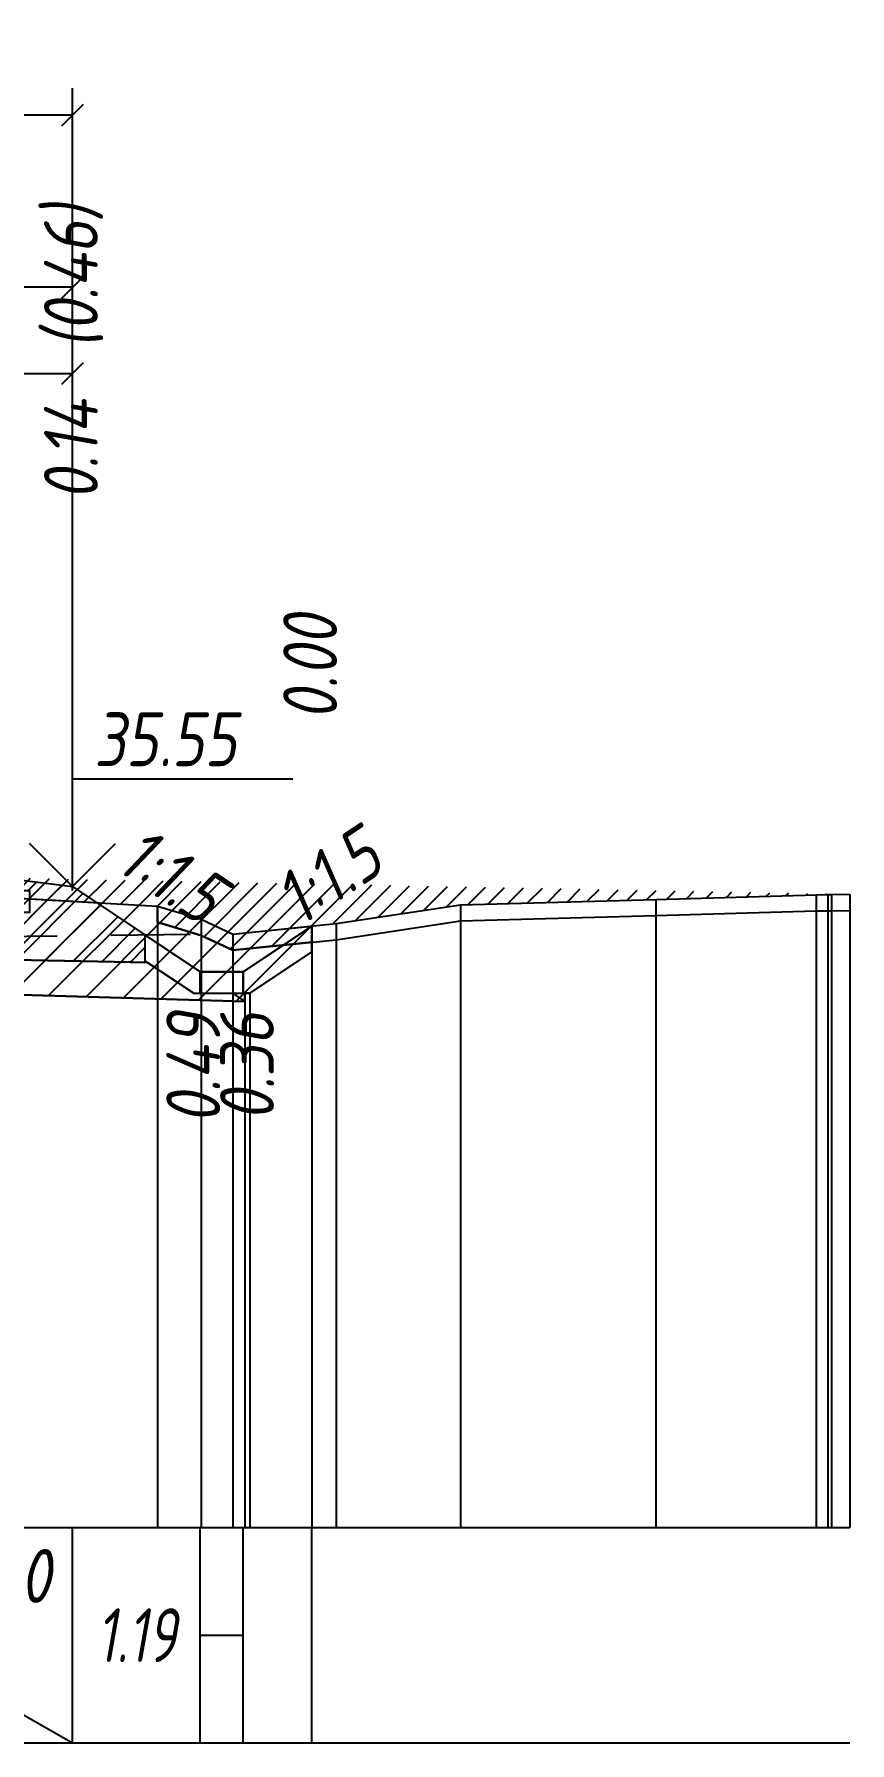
# Model space of a CAD drawing. Extents: x -717 to 1451, y -133302 to 233.
# Drawn here: x 267.1 to 305, y -110797 to -110717.6 of the extents above; entities that cross this region are included whole.
import ezdxf
from ezdxf.enums import TextEntityAlignment as Align

# ---------------------------------------------------------------- set-up
doc = ezdxf.new("R2010")
doc.units = 0
doc.linetypes.add('штриховая', pattern=[0.75, 0.5, -0.25])
for name, color, linetype in [('Интерполированный поперечник', 2, 'Continuous'), ('Код_514', 1, 'Continuous'), ('Контур_0', 7, 'Continuous'), ('Контур_2660', 7, 'Continuous'), ('Контур_2665', 7, 'Continuous'), ('Контур_508', 7, 'Continuous'), ('Контур_512', 7, 'Continuous'), ('Контур_513', 7, 'Continuous'), ('Красный поперечник', 1, 'Continuous'), ('Объём_2650', 7, 'Continuous'), ('Объём_2660', 7, 'Continuous'), ('Объём_2661', 7, 'Continuous'), ('Объём_2662', 7, 'Continuous'), ('Объём_2663', 7, 'Continuous'), ('Объём_2664', 7, 'Continuous'), ('Объём_2665', 7, 'Continuous'), ('Объём_2666', 7, 'Continuous'), ('Объём_2667', 7, 'Continuous'), ('Объём_2668', 7, 'Continuous'), ('Объём_2669', 7, 'Continuous'), ('Объём_2675', 7, 'Continuous'), ('Откосы', 7, 'Continuous'), ('Отметки покрытия', 7, 'Continuous'), ('Рабочие отметки', 7, 'Continuous'), ('Рабочие отметки доп.', 7, 'Continuous'), ('Таблица', 7, 'Continuous'), ('Уклоны проезжей части', 7, 'Continuous'), ('Черный поперечник', 3, 'Continuous')]:
    doc.layers.add(name, color=color, linetype=linetype)
for name, color, linetype, true_color in [('Контур_2540', 2, 'Continuous', 0xffff00), ('Контур_2562', 3, 'Continuous', 0x00ff00), ('Контур_2570', 7, 'Continuous', 0x80ff00), ('Контур_2583', 3, 'Continuous', 0x00ff00), ('Контур_2584', 3, 'Continuous', 0x00ff00), ('Контур_2736', 4, 'Continuous', 0x00ffff), ('Контур_2737', 4, 'Continuous', 0x00ffff), ('Контур_2738', 4, 'Continuous', 0x00ffff), ('Контур_2739', 4, 'Continuous', 0x00ffff), ('Контур_2741', 4, 'Continuous', 0x00ffff), ('Контур_2742', 4, 'Continuous', 0x00ffff), ('Контур_2743', 4, 'Continuous', 0x00ffff), ('Контур_2744', 7, 'Continuous', 0xa4ffff), ('Контур_2745', 7, 'Continuous', 0xa4ffff), ('Контур_2747', 4, 'Continuous', 0x00ffff), ('Контур_2748', 4, 'Continuous', 0x00ffff), ('Контур_2749', 4, 'Continuous', 0x00ffff), ('Контур_2750', 4, 'Continuous', 0x00ffff), ('Контур_2751', 4, 'Continuous', 0x00ffff), ('Контур_2752', 4, 'Continuous', 0x00ffff), ('Контур_402', 7, 'Continuous', 0xff6464), ('Контур_703', 4, 'Continuous', 0x00ffff), ('Контур_705', 4, 'Continuous', 0x00ffff), ('Контур_707', 4, 'Continuous', 0x00ffff), ('Контур_720', 131, 'Continuous', 0xaaffff), ('Объём_2540', 2, 'Continuous', 0xffff00), ('Объём_2562', 3, 'Continuous', 0x00ff00), ('Объём_2563', 7, 'Continuous', 0xff8000), ('Объём_2570', 7, 'Continuous', 0x80ff00), ('Объём_2583', 3, 'Continuous', 0x00ff00), ('Объём_2584', 3, 'Continuous', 0x00ff00), ('Объём_2594', 3, 'Continuous', 0x00ff00), ('Объём_2598', 3, 'Continuous', 0x00ff00), ('Объём_2600', 7, 'Continuous', 0x808000), ('Объём_2746', 2, 'Continuous', 0xffff00)]:
    doc.layers.add(name, color=color, linetype=linetype, true_color=true_color)
doc.styles.get("Standard").update_dxf_attribs({"font": 'txt', "height": 2.5})
doc.styles.add('М', font='romand.shx', dxfattribs={"width": 0.8, "oblique": 10, "height": 2.5})
doc.dimstyles.new('ISO-25', dxfattribs={"dimtxt": 2.5, "dimasz": 2.5, "dimexe": 1.25, "dimexo": 0.625, "dimtad": 1, "dimtxsty": 'Standard', "dimcen": 2.5, "dimadec": 0, "dimazin": 0, "dimtfac": 1, "dimtmove": 0, "dimatfit": 3, "dimfxl": 1, "dimarcsym": 0})

# ---------------------------------------------------------------- blocks, each defined once
blk = doc.blocks.new('_Oblique')
at = {"color": 0, "linetype": 'ByBlock', "lineweight": -2}
blk.add_line((-0.5, -0.5), (0.5, 0.5), dxfattribs=at)
blk = doc.blocks.new('*D3599')
at = {"color": 0, "lineweight": -2, "transparency": 16777216}
for p, q in [((251.41, -110756.722), (251.41, -110732.153)), ((268.91, -110756.672), (268.91, -110732.153)), ((251.41, -110733.403), (268.91, -110733.403))]:
    blk.add_line(p, q, dxfattribs=at)
at = {"layer": 'Defpoints', "color": 0, "transparency": 16777216}
for p in [(268.91, -110733.403), (251.41, -110757.347), (268.91, -110757.297)]:
    blk.add_point(p, dxfattribs=at)
at = {"color": 0, "lineweight": -2, "transparency": 16777216, "rotation": 180}
blk.add_blockref('_Oblique', (251.41, -110733.403), dxfattribs=at)
at = {"color": 0, "lineweight": -2, "transparency": 16777216}
blk.add_blockref('_Oblique', (268.91, -110733.403), dxfattribs=at)
at = {"color": 0, "transparency": 16777216, "insert": (260.16, -110731.29), "char_height": 2.5, "width": 9.58333, "attachment_point": 5, "style": 'М'}
blk.add_mtext('3,50', dxfattribs=at)
blk = doc.blocks.new('*D3604')
at = {"color": 0, "lineweight": -2, "transparency": 16777216}
for p, q in [((248.91, -110756.672), (248.91, -110728.153)), ((268.91, -110757.422), (268.91, -110728.153)), ((268.91, -110729.403), (248.91, -110729.403))]:
    blk.add_line(p, q, dxfattribs=at)
at = {"layer": 'Defpoints', "color": 0, "transparency": 16777216}
for p in [(248.91, -110729.403), (248.91, -110757.297), (268.91, -110758.047)]:
    blk.add_point(p, dxfattribs=at)
at = {"color": 0, "lineweight": -2, "transparency": 16777216, "rotation": 180}
blk.add_blockref('_Oblique', (248.91, -110729.403), dxfattribs=at)
at = {"color": 0, "lineweight": -2, "transparency": 16777216}
blk.add_blockref('_Oblique', (268.91, -110729.403), dxfattribs=at)
at = {"color": 0, "transparency": 16777216, "insert": (258.91, -110727.29), "char_height": 2.5, "width": 9.16667, "attachment_point": 5, "style": 'М'}
blk.add_mtext('4,00', dxfattribs=at)
blk = doc.blocks.new('*D3606')
at = {"color": 0, "lineweight": -2, "transparency": 16777216}
for p, q in [((139.517, -110757.422), (139.517, -110720.153)), ((268.91, -110757.422), (268.91, -110720.153)), ((139.517, -110721.403), (268.91, -110721.403))]:
    blk.add_line(p, q, dxfattribs=at)
at = {"layer": 'Defpoints', "color": 0, "transparency": 16777216}
for p in [(268.91, -110721.403), (139.517, -110758.047), (268.91, -110758.047)]:
    blk.add_point(p, dxfattribs=at)
at = {"color": 0, "lineweight": -2, "transparency": 16777216, "rotation": 180}
blk.add_blockref('_Oblique', (139.517, -110721.403), dxfattribs=at)
at = {"color": 0, "lineweight": -2, "transparency": 16777216}
blk.add_blockref('_Oblique', (268.91, -110721.403), dxfattribs=at)
at = {"color": 0, "transparency": 16777216, "insert": (204.214, -110719.29), "char_height": 2.5, "width": 12.5, "attachment_point": 5, "style": 'М'}
blk.add_mtext('25,88', dxfattribs=at)

msp = doc.modelspace()

# ---------------------------------------------------------------- hatches: boundary and pattern name
at = {"layer": 'Объём_2563'}
h = msp.add_hatch(dxfattribs=at)
h.set_pattern_fill('ANSI31', color=256, scale=0.3)
h.paths.add_polyline_path([(155.517, -110759.465), (154.599, -110760.383), (134.182, -110760.791), (139.517, -110757.235), (142, -110756.926), (142, -110757.426), (141.5, -110757.426), (141.5, -110758.426), (142.9, -110758.426), (142.9, -110757.858), (151.896, -110757.68), (151.896, -110758.22), (153.296, -110758.22), (153.296, -110757.598), (156.117, -110757.472), (156.118, -110758.286), (155.618, -110758.286), (155.619, -110759.286), (157.017, -110759.285), (157.017, -110759.435)])
h.paths.add_polyline_path([(272.271, -110760.677), (272.387, -110760.754), (253.829, -110760.383), (252.91, -110759.465), (251.41, -110759.435), (251.411, -110759.285), (252.809, -110759.286), (252.81, -110758.286), (252.31, -110758.286), (252.31, -110757.472), (255.132, -110757.598), (255.132, -110758.22), (256.532, -110758.22), (256.532, -110757.68), (265.527, -110757.858), (265.527, -110758.426), (266.927, -110758.426), (266.927, -110757.426), (266.427, -110757.426), (266.427, -110756.926), (268.91, -110757.235), (272.271, -110759.475)])
at = {"layer": 'Объём_2570'}
h = msp.add_hatch(dxfattribs=at)
h.set_pattern_fill('ANSI31', color=256, scale=0.2)
h.paths.add_polyline_path([(139.586, -110759.499), (135.275, -110760.586), (128.197, -110761.904), (125.71, -110764.162), (124.018, -110766.047), (122.284, -110764.239), (120.573, -110761.997), (114.843, -110759.196), (108.909, -110756.088), (105, -110755.837), (105, -110755.087), (108.909, -110755.338), (114.843, -110758.446), (120.573, -110761.247), (122.284, -110763.489), (124.018, -110765.297), (125.71, -110763.412), (128.197, -110761.154), (135.275, -110759.836), (139.586, -110758.749)])
h.paths.add_polyline_path([(280.026, -110759.817), (276.362, -110760.19), (274.887, -110759.5), (272.856, -110758.89), (272.856, -110758.14), (274.887, -110758.75), (276.362, -110759.44), (280.026, -110759.067)], flags=17)
edge = h.paths.add_edge_path()
edge.add_line((80, -110753.206), (80.602, -110753.195))
edge.add_line((80.602, -110753.195), (81.58, -110753.938))
edge.add_line((81.58, -110753.938), (82.123, -110754.422))
edge.add_line((82.123, -110754.422), (83.737, -110754.346))
edge.add_line((83.737, -110754.346), (95.997, -110754.805))
edge.add_line((95.997, -110754.805), (100.173, -110754.75))
edge.add_line((100.173, -110754.75), (103.214, -110754.973))
edge.add_line((103.214, -110754.973), (108.909, -110755.338))
edge.add_line((108.909, -110755.338), (114.843, -110758.446))
edge.add_line((114.843, -110758.446), (120.573, -110761.247))
edge.add_line((120.573, -110761.247), (122.284, -110763.489))
edge.add_line((122.284, -110763.489), (124.018, -110765.297))
edge.add_line((124.018, -110765.297), (125.71, -110763.412))
edge.add_line((125.71, -110763.412), (128.197, -110761.154))
edge.add_line((128.197, -110761.154), (135.275, -110759.836))
edge.add_line((135.275, -110759.836), (139.586, -110758.749))
edge.add_line((139.586, -110758.749), (143.089, -110758.632))
edge.add_line((143.089, -110758.632), (152.986, -110757.846))
edge.add_line((152.986, -110757.846), (153.486, -110758.596))
edge.add_line((153.486, -110758.596), (190.014, -110757.792))
edge.add_line((190.014, -110757.792), (204.214, -110757.484))
edge.add_line((204.214, -110757.484), (205.028, -110757.466))
edge.add_line((205.028, -110757.466), (220.843, -110757.821))
edge.add_line((220.843, -110757.821), (256.577, -110758.174))
edge.add_line((256.577, -110758.174), (257.077, -110757.424))
edge.add_line((257.077, -110757.424), (260.378, -110757.433))
edge.add_line((260.378, -110757.433), (272.856, -110758.14))
edge.add_line((272.856, -110758.14), (274.887, -110758.75))
edge.add_line((274.887, -110758.75), (276.362, -110759.44))
edge.add_line((276.362, -110759.44), (281.155, -110758.953))
edge.add_line((281.155, -110758.953), (286.929, -110758.082))
edge.add_line((286.929, -110758.082), (296.011, -110757.831))
edge.add_line((296.011, -110757.831), (303.461, -110757.615))
edge.add_line((303.461, -110757.615), (304.002, -110757.608))
edge.add_line((304.002, -110757.608), (304.174, -110757.61))
edge.add_line((304.174, -110757.61), (305.026, -110757.592))
at = {"layer": 'Объём_2600'}
h = msp.add_hatch(dxfattribs=at)
h.set_pattern_fill('ANSI31', color=6, scale=0.4)
h.paths.add_polyline_path([(157.017, -110761.807), (131.511, -110762.572), (127.462, -110762.572), (128.197, -110761.904), (135.275, -110760.586), (139.586, -110759.499), (139.586, -110758.749), (143.089, -110758.632), (152.986, -110757.846), (153.486, -110758.596), (157.017, -110758.518)])
h.paths.add_polyline_path([(108.909, -110756.088), (114.843, -110759.196), (120.573, -110761.997), (121.012, -110762.572), (116.227, -110762.572), (106.245, -110755.917)])
h.paths.add_polyline_path([(277.146, -110762.19), (276.916, -110762.19), (276.916, -110762.572), (251.41, -110761.807), (251.41, -110758.123), (256.577, -110758.174), (257.077, -110757.424), (260.378, -110757.433), (272.856, -110758.14), (272.856, -110758.89), (274.887, -110759.5), (276.362, -110760.19), (280.026, -110759.817), (280.026, -110760.269)])

# ---------------------------------------------------------------- linework, layer by layer
at = {"layer": 'Интерполированный поперечник', "linetype": 'штриховая', "ltscale": 10, "flags": 128}
msp.add_lwpolyline([(128.2, -110761.129), (274.384, -110759.451)], dxfattribs=at)
at = {"layer": 'Код_514'}
for p, q in [((251.41, -110787), (268.91, -110797)), ((268.91, -110797), (268.91, -110787)), ((274.843, -110797), (274.843, -110787)), ((276.843, -110797), (276.843, -110787)), ((280.026, -110797), (280.026, -110787)), ((274.843, -110792), (276.843, -110792))]:
    msp.add_line(p, q, dxfattribs=at)
at = {"layer": 'Контур_0', "flags": 128}
for points in [[(268.91, -110757.235), (272.271, -110759.475), (272.271, -110759.475), (272.271, -110759.475), (272.271, -110759.475), (272.271, -110759.475), (272.271, -110759.475), (272.271, -110759.475), (272.271, -110759.475), (272.271, -110759.475), (272.271, -110759.475), (272.271, -110759.475), (272.271, -110759.475), (272.271, -110759.475), (272.271, -110759.475), (274.843, -110761.19)], [(268.91, -110757.235), (272.271, -110759.475), (272.271, -110759.475), (272.271, -110759.475), (272.271, -110759.475), (272.271, -110759.475), (272.271, -110759.475), (272.271, -110759.475), (272.271, -110759.475), (272.271, -110759.475), (272.271, -110759.475), (272.271, -110759.475), (272.271, -110759.475), (272.271, -110759.475), (272.271, -110759.475), (274.843, -110761.19), (276.843, -110761.19), (280.026, -110759.067), (280.026, -110759.067), (280.026, -110759.067), (280.026, -110759.067), (280.026, -110759.067), (280.026, -110759.067), (280.026, -110759.067), (280.026, -110759.067), (280.026, -110759.067), (280.026, -110759.067), (280.026, -110759.067), (280.026, -110759.067), (280.026, -110759.067)]]:
    msp.add_lwpolyline(points, dxfattribs=at)
at = {"layer": 'Контур_0', "color": 250, "flags": 128}
msp.add_lwpolyline([(251.41, -110759.435), (252.91, -110759.465), (253.829, -110760.383), (272.387, -110760.754)], dxfattribs=at)
at = {"layer": 'Контур_2540', "flags": 128}
msp.add_lwpolyline([(276.916, -110762.572), (251.41, -110761.807), (251.41, -110760.335), (272.387, -110760.754), (274.54, -110762.19), (276.343, -110762.19), (276.916, -110762.572), (276.916, -110762.572)], dxfattribs=at)
at = {"layer": 'Контур_2562', "flags": 128}
msp.add_lwpolyline([(268.91, -110757.235), (268.91, -110757.235), (268.91, -110757.235), (268.91, -110757.235), (268.91, -110757.235)], dxfattribs=at)
at = {"layer": 'Контур_2570', "flags": 128}
msp.add_lwpolyline([(190.014, -110757.792), (204.214, -110757.484), (205.028, -110757.466), (220.843, -110757.821), (256.577, -110758.174), (257.077, -110757.424), (260.378, -110757.433), (272.856, -110758.14), (272.856, -110758.89), (274.887, -110759.5), (276.362, -110760.19), (276.362, -110760.19), (281.155, -110759.703), (286.929, -110758.832), (296.011, -110758.581), (303.461, -110758.365), (304.002, -110758.358), (304.174, -110758.36), (305.026, -110758.342)], dxfattribs=at)
at = {"layer": 'Контур_2583', "flags": 128}
for points in [[(274.843, -110761.19), (272.271, -110759.475), (272.271, -110760.677), (274.54, -110762.19), (274.843, -110762.19), (274.843, -110761.19)], [(280.026, -110760.269), (280.026, -110759.067), (276.843, -110761.19), (276.843, -110762.19), (277.146, -110762.19), (280.026, -110760.269)]]:
    msp.add_lwpolyline(points, dxfattribs=at)
at = {"layer": 'Контур_2584', "flags": 128}
msp.add_lwpolyline([(274.843, -110761.19), (274.843, -110762.19), (276.843, -110762.19), (276.843, -110761.19), (274.843, -110761.19)], dxfattribs=at)
at = {"layer": 'Контур_2660', "flags": 128}
msp.add_lwpolyline([(251.41, -110761.807), (276.916, -110762.572)], dxfattribs=at)
at = {"layer": 'Контур_2665', "flags": 128}
msp.add_lwpolyline([(268.91, -110757.235), (268.91, -110757.235)], dxfattribs=at)
at = {"layer": 'Контур_2736', "flags": 128}
for points in [[(268.91, -110757.235), (272.271, -110759.475)], [(272.271, -110759.475), (274.843, -110761.19)]]:
    msp.add_lwpolyline(points, dxfattribs=at)
at = {"layer": 'Контур_2737', "flags": 128}
msp.add_lwpolyline([(272.271, -110759.475), (272.271, -110759.475)], dxfattribs=at)
at = {"layer": 'Контур_2738', "flags": 128}
msp.add_lwpolyline([(272.271, -110759.475), (272.271, -110759.475)], dxfattribs=at)
at = {"layer": 'Контур_2739', "flags": 128}
msp.add_lwpolyline([(272.271, -110759.475), (272.271, -110759.475)], dxfattribs=at)
at = {"layer": 'Контур_2741', "flags": 128}
msp.add_lwpolyline([(280.026, -110759.067), (280.026, -110759.067)], dxfattribs=at)
at = {"layer": 'Контур_2742', "flags": 128}
msp.add_lwpolyline([(280.026, -110759.067), (280.026, -110759.067)], dxfattribs=at)
at = {"layer": 'Контур_2743', "flags": 128}
msp.add_lwpolyline([(280.026, -110759.067), (280.026, -110759.067)], dxfattribs=at)
at = {"layer": 'Контур_2744', "flags": 128}
msp.add_lwpolyline([(280.026, -110759.067), (280.026, -110759.067)], dxfattribs=at)
msp.add_lwpolyline([(280.026, -110759.067), (280.026, -110759.067)], dxfattribs=at)
msp.add_lwpolyline([(280.026, -110759.067), (280.026, -110759.067)], dxfattribs=at)
msp.add_lwpolyline([(280.026, -110759.067), (280.026, -110759.067)], dxfattribs=at)
msp.add_lwpolyline([(280.026, -110759.067), (280.026, -110759.067)], dxfattribs=at)
msp.add_lwpolyline([(280.026, -110759.067), (280.026, -110759.067)], dxfattribs=at)
at = {"layer": 'Контур_2745', "flags": 128}
msp.add_lwpolyline([(272.271, -110759.475), (272.271, -110759.475)], dxfattribs=at)
msp.add_lwpolyline([(272.271, -110759.475), (272.271, -110759.475)], dxfattribs=at)
msp.add_lwpolyline([(272.271, -110759.475), (272.271, -110759.475)], dxfattribs=at)
msp.add_lwpolyline([(272.271, -110759.475), (272.271, -110759.475)], dxfattribs=at)
msp.add_lwpolyline([(272.271, -110759.475), (272.271, -110759.475)], dxfattribs=at)
msp.add_lwpolyline([(272.271, -110759.475), (272.271, -110759.475)], dxfattribs=at)
at = {"layer": 'Контур_2747', "flags": 128}
msp.add_lwpolyline([(272.271, -110759.475), (272.271, -110759.475)], dxfattribs=at)
at = {"layer": 'Контур_2748', "flags": 128}
msp.add_lwpolyline([(272.271, -110759.475), (272.271, -110759.475)], dxfattribs=at)
at = {"layer": 'Контур_2749', "flags": 128}
msp.add_lwpolyline([(272.271, -110759.475), (272.271, -110759.475)], dxfattribs=at)
at = {"layer": 'Контур_2750', "flags": 128}
msp.add_lwpolyline([(280.026, -110759.067), (280.026, -110759.067)], dxfattribs=at)
at = {"layer": 'Контур_2751', "flags": 128}
msp.add_lwpolyline([(280.026, -110759.067), (280.026, -110759.067)], dxfattribs=at)
at = {"layer": 'Контур_2752', "flags": 128}
msp.add_lwpolyline([(280.026, -110759.067), (280.026, -110759.067)], dxfattribs=at)
at = {"layer": 'Контур_402', "flags": 128}
msp.add_lwpolyline([(131.511, -110762.572), (157.017, -110761.807), (157.017, -110759.435), (204.214, -110758.491), (251.41, -110759.435), (251.41, -110761.807), (276.916, -110762.572)], dxfattribs=at)
at = {"layer": 'Контур_508', "flags": 128}
msp.add_lwpolyline([(105, -110755.087), (119.119, -110764.5), (119.119, -110765.702), (122.566, -110768), (122.869, -110768), (124.869, -110768), (125.172, -110768), (128.619, -110765.702), (128.619, -110764.5), (131.511, -110762.572), (157.017, -110761.807), (157.017, -110759.435), (204.214, -110758.491), (251.41, -110759.435), (251.41, -110761.807), (276.916, -110762.572), (276.916, -110762.19), (277.146, -110762.19), (280.026, -110760.269)], dxfattribs=at)
at = {"layer": 'Контур_512', "flags": 128}
msp.add_lwpolyline([(251.41, -110761.807), (276.916, -110762.572), (276.916, -110762.19), (277.146, -110762.19), (280.026, -110760.269)], dxfattribs=at)
at = {"layer": 'Контур_513', "flags": 128}
msp.add_lwpolyline([(105, -110755.087), (119.119, -110764.5), (119.119, -110765.702), (122.566, -110768), (122.869, -110768), (124.869, -110768), (125.172, -110768), (128.619, -110765.702), (128.619, -110764.5), (131.511, -110762.572), (157.017, -110761.807), (157.017, -110759.435), (204.214, -110758.491), (251.41, -110759.435), (251.41, -110761.807), (276.916, -110762.572), (276.916, -110762.19), (277.146, -110762.19), (280.026, -110760.269)], dxfattribs=at)
at = {"layer": 'Контур_703', "flags": 128}
msp.add_lwpolyline([(268.91, -110757.235), (272.271, -110759.475)], dxfattribs=at)
at = {"layer": 'Контур_705', "flags": 128}
msp.add_lwpolyline([(272.271, -110759.475), (272.271, -110759.475)], dxfattribs=at)
at = {"layer": 'Контур_707', "flags": 128}
msp.add_lwpolyline([(276.843, -110761.19), (280.026, -110759.067)], dxfattribs=at)
at = {"layer": 'Контур_720', "flags": 128}
msp.add_lwpolyline([(274.843, -110761.19), (276.843, -110761.19)], dxfattribs=at)
at = {"layer": 'Красный поперечник'}
for p, q in [((268.91, -110757.235), (274.843, -110761.19)), ((276.843, -110761.19), (280.026, -110759.067)), ((280.026, -110760.269), (280.026, -110787)), ((274.843, -110761.19), (276.843, -110761.19)), ((276.916, -110762.19), (276.916, -110787)), ((276.916, -110762.572), (276.916, -110787)), ((277.146, -110762.19), (277.146, -110787))]:
    msp.add_line(p, q, dxfattribs=at)
at = {"layer": 'Объём_2540', "flags": 128}
msp.add_lwpolyline([(276.916, -110762.572), (251.41, -110761.807), (251.41, -110760.335), (272.387, -110760.754), (274.54, -110762.19), (276.343, -110762.19), (276.916, -110762.572), (276.916, -110762.572)], dxfattribs=at)
at = {"layer": 'Объём_2562', "flags": 128}
msp.add_lwpolyline([(268.91, -110757.235), (268.91, -110757.235), (268.91, -110757.235), (268.91, -110757.235), (268.91, -110757.235)], dxfattribs=at)
at = {"layer": 'Объём_2563', "color": 250, "flags": 128}
msp.add_lwpolyline([(272.271, -110760.677), (272.387, -110760.754), (253.829, -110760.383), (252.91, -110759.465), (251.41, -110759.435), (251.411, -110759.285), (252.809, -110759.286), (252.81, -110758.286), (252.31, -110758.286), (252.31, -110757.472), (255.132, -110757.598), (255.132, -110758.22), (256.532, -110758.22), (256.532, -110757.68), (265.527, -110757.858), (265.527, -110758.426), (266.927, -110758.426), (266.927, -110757.426), (266.427, -110757.426), (266.427, -110756.926), (268.91, -110757.235), (272.271, -110759.475), (272.271, -110760.677), (272.271, -110760.677)], dxfattribs=at)
at = {"layer": 'Объём_2570', "flags": 128}
msp.add_lwpolyline([(280.026, -110759.817), (276.362, -110760.19), (274.887, -110759.5), (272.856, -110758.89), (272.856, -110758.14), (274.887, -110758.75), (276.362, -110759.44), (280.026, -110759.067), (280.026, -110759.817), (280.026, -110759.817)], dxfattribs=at)
at = {"layer": 'Объём_2583', "flags": 128}
for points in [[(274.843, -110761.19), (272.271, -110759.475), (272.271, -110760.677), (274.54, -110762.19), (274.843, -110762.19), (274.843, -110761.19)], [(280.026, -110760.269), (280.026, -110759.067), (276.843, -110761.19), (276.843, -110762.19), (277.146, -110762.19), (280.026, -110760.269)]]:
    msp.add_lwpolyline(points, dxfattribs=at)
at = {"layer": 'Объём_2584', "flags": 128}
msp.add_lwpolyline([(274.843, -110761.19), (274.843, -110762.19), (276.843, -110762.19), (276.843, -110761.19), (274.843, -110761.19)], dxfattribs=at)
at = {"layer": 'Объём_2594', "flags": 128}
for points in [[(272.271, -110759.475), (274.843, -110761.19)], [(276.843, -110761.19), (280.026, -110759.067)]]:
    msp.add_lwpolyline(points, dxfattribs=at)
at = {"layer": 'Объём_2598', "flags": 128}
msp.add_lwpolyline([(274.843, -110761.19), (276.843, -110761.19)], dxfattribs=at)
at = {"layer": 'Объём_2650', "color": 6, "flags": 128}
msp.add_lwpolyline([(277.146, -110762.19), (276.916, -110762.19), (276.916, -110762.572), (251.41, -110761.807), (251.41, -110758.123), (256.577, -110758.174), (257.077, -110757.424), (260.378, -110757.433), (272.856, -110758.14), (272.856, -110758.89), (274.887, -110759.5), (276.362, -110760.19), (280.026, -110759.817), (280.026, -110760.269), (277.146, -110762.19), (277.146, -110762.19)], dxfattribs=at)
at = {"layer": 'Объём_2660', "flags": 128}
msp.add_lwpolyline([(251.41, -110761.807), (276.916, -110762.572)], dxfattribs=at)
at = {"layer": 'Объём_2661', "flags": 128}
msp.add_lwpolyline([(268.91, -110757.235), (272.271, -110759.475), (274.843, -110761.19)], dxfattribs=at)
at = {"layer": 'Объём_2662', "flags": 128}
msp.add_lwpolyline([(276.843, -110761.19), (280.026, -110759.067)], dxfattribs=at)
at = {"layer": 'Объём_2663', "flags": 128}
msp.add_lwpolyline([(274.843, -110761.19), (276.843, -110761.19)], dxfattribs=at)
at = {"layer": 'Объём_2664', "flags": 128}
msp.add_lwpolyline([(274.843, -110761.19), (276.843, -110761.19)], dxfattribs=at)
at = {"layer": 'Объём_2665', "flags": 128}
msp.add_lwpolyline([(268.91, -110757.235), (268.91, -110757.235)], dxfattribs=at)
at = {"layer": 'Объём_2666', "flags": 128}
for points in [[(268.91, -110757.235), (272.271, -110759.475)], [(272.271, -110759.475), (274.843, -110761.19)]]:
    msp.add_lwpolyline(points, dxfattribs=at)
at = {"layer": 'Объём_2667', "flags": 128}
for points in [[(272.271, -110759.475), (272.271, -110759.475)], [(280.026, -110759.067), (280.026, -110759.067)]]:
    msp.add_lwpolyline(points, dxfattribs=at)
at = {"layer": 'Объём_2668', "flags": 128}
for points in [[(272.271, -110759.475), (272.271, -110759.475)], [(280.026, -110759.067), (280.026, -110759.067)]]:
    msp.add_lwpolyline(points, dxfattribs=at)
at = {"layer": 'Объём_2669', "flags": 128}
for points in [[(272.271, -110759.475), (272.271, -110759.475)], [(280.026, -110759.067), (280.026, -110759.067)]]:
    msp.add_lwpolyline(points, dxfattribs=at)
at = {"layer": 'Объём_2675', "flags": 128}
for points in [[(272.271, -110759.475), (272.271, -110759.475)], [(272.271, -110759.475), (272.271, -110759.475)], [(272.271, -110759.475), (272.271, -110759.475)], [(272.271, -110759.475), (272.271, -110759.475)], [(272.271, -110759.475), (272.271, -110759.475)], [(272.271, -110759.475), (272.271, -110759.475)], [(280.026, -110759.067), (280.026, -110759.067)], [(280.026, -110759.067), (280.026, -110759.067)], [(280.026, -110759.067), (280.026, -110759.067)], [(280.026, -110759.067), (280.026, -110759.067)], [(280.026, -110759.067), (280.026, -110759.067)], [(280.026, -110759.067), (280.026, -110759.067)]]:
    msp.add_lwpolyline(points, dxfattribs=at)
at = {"layer": 'Объём_2746', "flags": 128}
msp.add_lwpolyline([(280.026, -110760.269), (277.146, -110762.19), (276.916, -110762.19), (276.916, -110762.572), (256.577, -110761.962), (256.577, -110758.174), (257.077, -110757.424), (260.378, -110757.433), (270.028, -110757.98), (274.843, -110761.19), (276.843, -110761.19), (278.698, -110759.953), (280.026, -110759.817), (280.026, -110760.269), (280.026, -110760.269)], dxfattribs=at)
at = {"layer": 'Отметки покрытия', "color": 1}
for p, q in [((268.91, -110757.235), (268.91, -110752.235)), ((268.91, -110752.235), (279.151, -110752.235)), ((268.91, -110757.235), (266.91, -110755.235)), ((268.91, -110757.235), (270.91, -110755.235))]:
    msp.add_line(p, q, dxfattribs=at)
at = {"layer": 'Таблица'}
for p, q in [((80, -110787), (305.026, -110787)), ((80, -110797), (305.026, -110797))]:
    msp.add_line(p, q, dxfattribs=at)
at = {"layer": 'Черный поперечник', "color": 7}
for p, q in [((296.011, -110757.831), (296.011, -110787)), ((303.461, -110757.615), (303.461, -110787)), ((304.002, -110757.608), (304.002, -110787)), ((304.174, -110757.61), (304.174, -110787)), ((305.026, -110757.592), (305.026, -110787)), ((272.856, -110758.14), (272.856, -110787)), ((286.929, -110758.082), (286.929, -110787)), ((274.887, -110758.75), (274.887, -110787)), ((276.362, -110759.44), (276.362, -110787)), ((281.155, -110758.953), (281.155, -110787))]:
    msp.add_line(p, q, dxfattribs=at)
at = {"layer": 'Черный поперечник', "flags": 128}
msp.add_lwpolyline([(190.014, -110757.792), (204.214, -110757.484), (205.028, -110757.466), (220.843, -110757.821), (256.577, -110758.174), (257.077, -110757.424), (260.378, -110757.433), (272.856, -110758.14), (274.887, -110758.75), (276.362, -110759.44), (281.155, -110758.953), (286.929, -110758.082), (296.011, -110757.831), (303.461, -110757.615), (304.002, -110757.608), (304.174, -110757.61), (305.026, -110757.592)], dxfattribs=at)

# ---------------------------------------------------------------- texts
at = {"layer": 'Код_514', "style": 'М', "oblique": 10, "width": 0.8}
msp.add_text('40.00', height=2.5, dxfattribs=at).set_placement((267.91, -110788), align=Align.TOP_RIGHT)
at = {"layer": 'Код_514', "style": 'М', "oblique": 10, "width": 0.7}
msp.add_text('1.19', height=2.5, dxfattribs=at).set_placement((271.877, -110792), align=Align.MIDDLE_CENTER)
at = {"layer": 'Откосы', "color": 1, "style": 'М', "oblique": 10, "width": 0.8}
for rotation, p in [(33.69007, (281.919, -110758.404)), (326.30994, (272.431, -110758.38))]:
    msp.add_text('1:1.5', height=2.5, rotation=rotation, dxfattribs=at).set_placement(p, align=Align.BOTTOM_CENTER)
at = {"layer": 'Отметки покрытия', "color": 1, "style": 'М', "oblique": 10, "width": 0.8}
msp.add_text('35.55', height=2.5, dxfattribs=at).set_placement((269.91, -110752.394), align=Align.BOTTOM_LEFT)
at = {"layer": 'Рабочие отметки', "color": 1, "style": 'М', "oblique": 10, "width": 0.8}
for s, p in [('0.14', (268.832, -110739.285)), ('0.00', (279.948, -110749.498))]:
    msp.add_text(s, height=2.5, rotation=90, dxfattribs=at).set_placement(p, align=Align.MIDDLE_LEFT)
for s, p in [('0.49', (274.515, -110763.098)), ('0.36', (277.015, -110763.098))]:
    msp.add_text(s, height=2.5, rotation=90, dxfattribs=at).set_placement(p, align=Align.MIDDLE_RIGHT)
at = {"layer": 'Рабочие отметки доп.', "color": 1, "style": 'М', "oblique": 10, "width": 0.8}
msp.add_text('(0.46)', height=2.5, rotation=90, dxfattribs=at).set_placement((268.832, -110732.235), align=Align.MIDDLE_LEFT)
at = {"layer": 'Уклоны проезжей части', "color": 1, "style": 'М', "oblique": 10, "width": 0.8}
for rotation, p in [(33.69007, (281.919, -110758.404)), (326.30994, (272.431, -110758.38))]:
    msp.add_text('1:1.5', height=2.5, rotation=rotation, dxfattribs=at).set_placement(p, align=Align.BOTTOM_CENTER)

# ---------------------------------------------------------------- dimensions: what is measured, and where the dimension line sits
at = {"color": 5}
for base, p1, p2, picture, middle in [((268.91, -110721.403), (139.517, -110758.047), (268.91, -110758.047), '*D3606', (204.214, -110719.29)), ((268.91, -110733.403), (251.41, -110757.347), (268.91, -110757.297), '*D3599', (260.16, -110731.29))]:
    dim = msp.add_linear_dim(base=base, p1=p1, p2=p2, angle=180, dimstyle='ISO-25', override={"dimasz": 1, "dimlfac": 0.2, "dimzin": 0, "dimtxsty": 'М', "dimblk1": 'Oblique', "dimblk2": 'Oblique', "dimsah": 1}, dxfattribs=at)
    dim.commit()
    dim.dimension.update_dxf_attribs({"geometry": picture, "text_midpoint": middle})
dim = msp.add_linear_dim(base=(248.91, -110729.403), p1=(268.91, -110758.047), p2=(248.91, -110757.297), dimstyle='ISO-25', override={"dimasz": 1, "dimlfac": 0.2, "dimzin": 0, "dimtxsty": 'М', "dimblk1": 'Oblique', "dimblk2": 'Oblique', "dimsah": 1}, dxfattribs=at)
dim.commit()
dim.dimension.update_dxf_attribs({"geometry": '*D3604', "text_midpoint": (258.91, -110727.29)})

doc.saveas('drawing.dxf')
